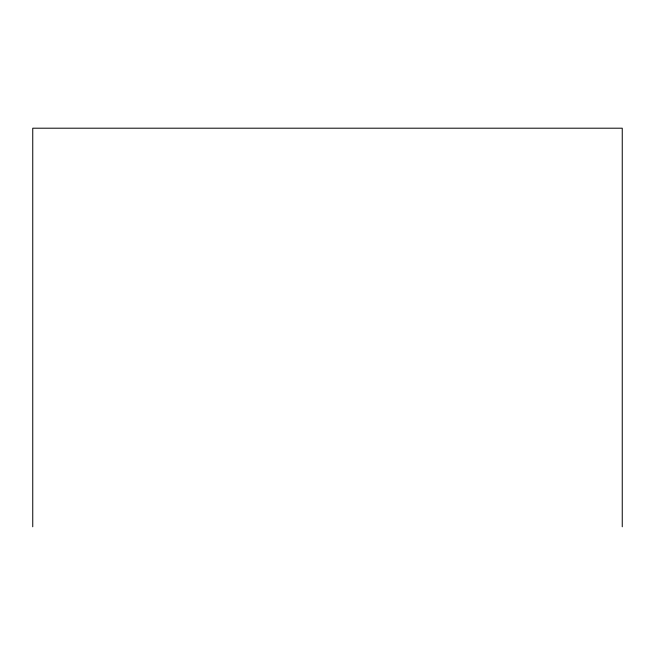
<?xml version="1.0" encoding="UTF-8"?>
<svg xmlns="http://www.w3.org/2000/svg" width="655" height="655" viewBox="0 0 655 655"><rect width="100%" height="100%" fill="white"/><g stroke="black" fill="none" stroke-linecap="round" stroke-linejoin="round"><path stroke-width="0.98" d="M622.25 526.8L622.25 128.2L32.75 128.2L32.75 526.8"/></g></svg>
